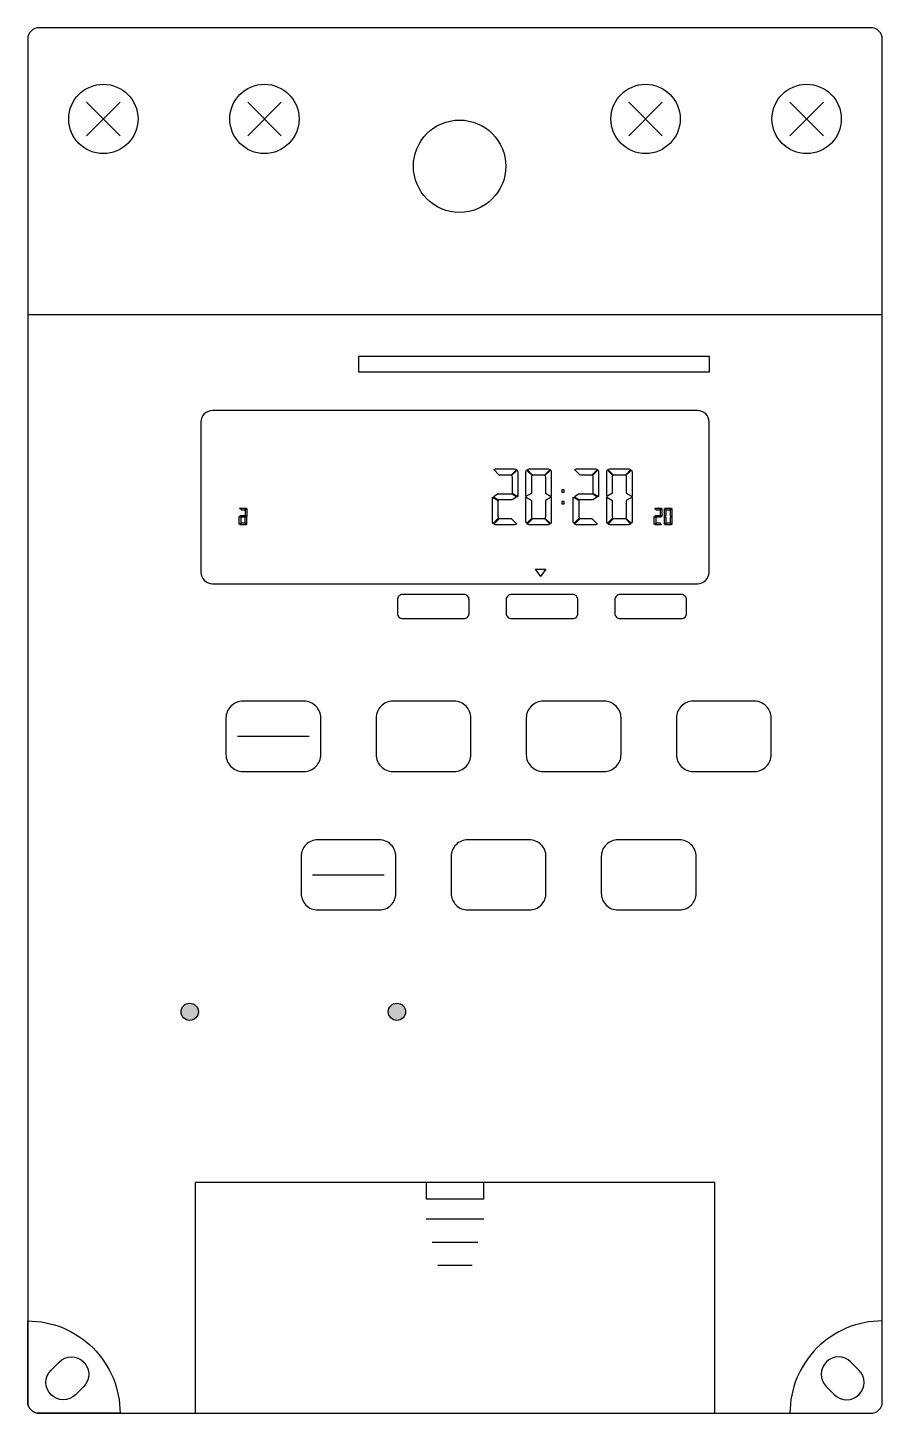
# Model space of a CAD drawing. Header units: millimetres. Extents: x -37 to 37, y -60 to 60.
import ezdxf

# ---------------------------------------------------------------- set-up
doc = ezdxf.new("R2010")
doc.units = ezdxf.units.MM

msp = doc.modelspace()

# ---------------------------------------------------------------- hatches: boundary and pattern name
h = msp.add_hatch(color=1)
h.set_gradient(color1=(252, 84, 87), color2=(252, 49, 52), one_color=1, tint=0.59, name='INVCYLINDER')
edge = h.paths.add_edge_path()
edge.add_arc((-22.97, -25.23), 0.75, 0, 360)
h = msp.add_hatch(color=1)
h.set_gradient(color1=(252, 84, 87), color2=(252, 49, 52), one_color=1, tint=0.59, name='INVCYLINDER')
edge = h.paths.add_edge_path()
edge.add_arc((-5.03, -25.23), 0.75, 0, 360)

# ---------------------------------------------------------------- linework, layer by layer
for p, q in [((-29, 50.65), (-31.9, 53.54)), ((-29, 53.54), (-31.9, 50.65)), ((-15.05, 53.54), (-17.95, 50.65)), ((-15.05, 50.65), (-17.95, 53.54)), ((15.05, 53.54), (17.95, 50.65)), ((15.05, 50.65), (17.95, 53.54)), ((29, 50.65), (31.9, 53.54)), ((29, 53.54), (31.9, 50.65)), ((-37, 35.16), (37, 35.16)), ((3.83, 21.25), (3.35, 21.73)), ((4.86, 21.25), (5.34, 21.73)), ((4.9, 21.21), (5.38, 21.69)), ((6.68, 21.21), (6.2, 21.69)), ((6.72, 21.25), (6.24, 21.73)), ((7.75, 21.25), (8.24, 21.73)), ((7.79, 21.21), (8.27, 21.69)), ((10.83, 21.25), (10.35, 21.73)), ((11.86, 21.25), (12.34, 21.73)), ((11.9, 21.21), (12.38, 21.69)), ((13.68, 21.21), (13.2, 21.69)), ((13.72, 21.25), (13.24, 21.73)), ((14.75, 21.25), (15.24, 21.73)), ((14.79, 21.21), (15.27, 21.69)), ((3.24, 19.35), (3.75, 19.06)), ((3.75, 19.63), (3.34, 19.37)), ((3.34, 19.37), (3.75, 19.12)), ((4.94, 19.69), (5.44, 19.4)), ((4.94, 19.63), (5.35, 19.37)), ((5.35, 19.37), (4.94, 19.12)), ((6.64, 19.69), (6.14, 19.4)), ((6.14, 19.35), (6.64, 19.06)), ((7.83, 19.69), (8.34, 19.4)), ((8.34, 19.35), (7.83, 19.06)), ((10.24, 19.35), (10.75, 19.06)), ((10.75, 19.63), (10.34, 19.37)), ((10.34, 19.37), (10.75, 19.12)), ((11.94, 19.69), (12.44, 19.4)), ((11.94, 19.63), (12.35, 19.37)), ((12.35, 19.37), (11.94, 19.12)), ((13.64, 19.69), (13.14, 19.4)), ((13.14, 19.35), (13.64, 19.06)), ((14.83, 19.69), (15.34, 19.4)), ((15.34, 19.35), (14.83, 19.06)), ((-18.5, 18.24), (-18.65, 18.38)), ((-18.19, 18.24), (-18.05, 18.38)), ((-18.18, 18.23), (-18.04, 18.37)), ((17.43, 18.24), (17.29, 18.38)), ((17.74, 18.24), (17.89, 18.38)), ((17.76, 18.23), (17.9, 18.37)), ((18.29, 18.23), (18.15, 18.37)), ((18.3, 18.24), (18.16, 18.38)), ((18.61, 18.24), (18.76, 18.38)), ((18.62, 18.23), (18.77, 18.37)), ((-18.68, 17.67), (-18.53, 17.58)), ((-18.52, 17.13), (-18.66, 16.98)), ((-18.53, 17.75), (-18.65, 17.68)), ((-18.65, 17.68), (-18.53, 17.6)), ((-18.5, 17.11), (-18.64, 16.96)), ((-18.19, 17.11), (-18.05, 16.97)), ((-18.18, 17.13), (-18.04, 16.98)), ((-18.17, 17.77), (-18.02, 17.68)), ((-18.17, 17.75), (-18.05, 17.68)), ((-18.05, 17.68), (-18.17, 17.6)), ((-18.02, 17.67), (-18.17, 17.58)), ((3.78, 17.55), (3.3, 17.07)), ((3.84, 17.49), (3.36, 17.01)), ((4.86, 17.5), (5.34, 17.01)), ((6.67, 17.55), (6.19, 17.07)), ((6.73, 17.49), (6.25, 17.01)), ((7.75, 17.5), (8.24, 17.01)), ((7.79, 17.53), (8.27, 17.05)), ((10.78, 17.55), (10.3, 17.07)), ((10.84, 17.49), (10.36, 17.01)), ((11.86, 17.5), (12.34, 17.01)), ((13.67, 17.55), (13.19, 17.07)), ((13.73, 17.49), (13.25, 17.01)), ((14.75, 17.5), (15.24, 17.01)), ((14.79, 17.53), (15.27, 17.05)), ((17.26, 17.67), (17.41, 17.58)), ((17.42, 17.13), (17.28, 16.98)), ((17.41, 17.75), (17.29, 17.68)), ((17.29, 17.68), (17.41, 17.6)), ((17.44, 17.11), (17.29, 16.96)), ((17.74, 17.11), (17.89, 16.97)), ((17.77, 17.77), (17.92, 17.68)), ((17.77, 17.75), (17.89, 17.68)), ((17.89, 17.68), (17.77, 17.6)), ((18.28, 17.77), (18.13, 17.68)), ((18.13, 17.67), (18.28, 17.58)), ((18.29, 17.13), (18.14, 16.98)), ((18.31, 17.11), (18.16, 16.96)), ((18.61, 17.11), (18.76, 16.97)), ((18.62, 17.12), (18.77, 16.98)), ((18.64, 17.77), (18.79, 17.68)), ((18.79, 17.67), (18.64, 17.58)), ((-18.83, -1.37), (-12.62, -1.37)), ((-12.33, -13.37), (-6.12, -13.37)), ((-2.49, -43.17), (2.49, -43.17)), ((-1.99, -45.17), (1.99, -45.17)), ((-1.49, -47.17), (1.49, -47.17))]:
    msp.add_line(p, q)
at = {"color": 253}
msp.add_line((6.93, 13.11), (7.39, 12.48), dxfattribs=at)
for points in [[(-36, -60), (36, -60, 0.414214), (37, -59), (37, 59, 0.414214), (36, 60), (-36, 60, 0.414214), (-37, 59), (-37, -59, 0.414214)], [(-21, 11.85), (21, 11.85, 0.414214), (22, 12.85), (22, 25.85, 0.414214), (21, 26.85), (-21, 26.85, 0.414214), (-22, 25.85), (-22, 12.85, 0.414214)], [(-29, -60), (-29, -60), (-36, -60, -0.414214), (-37, -59), (-37, -52), (-37, -52, -0.414214)], [(29, -60), (29, -60), (36, -60, 0.414214), (37, -59), (37, -52), (37, -52, 0.414214)]]:
    msp.add_lwpolyline(points, format="xyb", close=True)
at = {"color": 5}
msp.add_lwpolyline([(-8.35, 30.2), (22.05, 30.2), (22.05, 31.52), (-8.35, 31.52)], close=True, dxfattribs=at)
for points in [[(3.35, 21.73, -0.173003), (3.52, 21.8), (5.16, 21.8, -0.173003), (5.34, 21.73)], [(5.38, 21.69, -0.173003), (5.44, 21.52), (5.44, 19.4)], [(6.14, 19.4), (6.14, 21.52, -0.173003), (6.2, 21.69, -0.173003)], [(6.24, 21.73, -0.173003), (6.42, 21.8), (8.06, 21.8, -0.173003), (8.23, 21.73)], [(8.27, 21.69, -0.173003), (8.34, 21.52), (8.34, 19.4)], [(10.35, 21.73, -0.173003), (10.52, 21.8), (12.16, 21.8, -0.173003), (12.34, 21.73)], [(12.38, 21.69, -0.173003), (12.44, 21.52), (12.44, 19.4)], [(13.14, 19.4), (13.14, 21.52, -0.173003), (13.2, 21.69, -0.173003)], [(13.24, 21.73, -0.173003), (13.42, 21.8), (15.06, 21.8, -0.173003), (15.23, 21.73)], [(15.27, 21.69, -0.173003), (15.34, 21.52), (15.34, 19.4)], [(3.83, 21.25, -0.161906), (3.94, 21.29), (4.74, 21.29, -0.161906), (4.86, 21.25)], [(4.9, 21.21, -0.161906), (4.94, 21.1), (4.94, 19.69)], [(6.64, 19.69), (6.64, 21.1, -0.161906), (6.68, 21.21, -0.161906)], [(6.72, 21.25, -0.161906), (6.84, 21.29), (7.64, 21.29, -0.161906), (7.75, 21.25)], [(7.79, 21.21, -0.161906), (7.83, 21.1), (7.83, 19.69)], [(10.83, 21.25, -0.161906), (10.94, 21.29), (11.74, 21.29, -0.161906), (11.86, 21.25)], [(11.9, 21.21, -0.161906), (11.94, 21.1), (11.94, 19.69)], [(13.64, 19.69), (13.64, 21.1, -0.161906), (13.68, 21.21, -0.161906)], [(13.72, 21.25, -0.161906), (13.84, 21.29), (14.64, 21.29, -0.161906), (14.75, 21.25)], [(14.79, 21.21, -0.161906), (14.83, 21.1), (14.83, 19.69)], [(3.3, 17.07, -0.160054), (3.24, 17.23), (3.24, 19.35)], [(6.19, 17.07, -0.160054), (6.14, 17.23), (6.14, 19.35)], [(8.34, 19.35), (8.34, 17.23, -0.173003), (8.27, 17.05, -0.173003)], [(10.3, 17.07, -0.160054), (10.24, 17.23), (10.24, 19.35)], [(13.19, 17.07, -0.160054), (13.14, 17.23), (13.14, 19.35)], [(15.34, 19.35), (15.34, 17.23, -0.173003), (15.27, 17.05, -0.173003)], [(-18.65, 18.38, -0.173003), (-18.59, 18.4), (-18.1, 18.4, -0.173003), (-18.05, 18.38)], [(-18.5, 18.24, -0.161906), (-18.47, 18.25), (-18.23, 18.25, -0.161906), (-18.19, 18.24)], [(-18.18, 18.23, -0.161906), (-18.17, 18.19), (-18.17, 17.77)], [(-18.04, 18.37, -0.173003), (-18.02, 18.32), (-18.02, 17.68)], [(3.78, 17.55, -0.143329), (3.75, 17.65), (3.75, 19.06)], [(6.67, 17.55, -0.143329), (6.64, 17.65), (6.64, 19.06)], [(7.83, 19.06), (7.83, 17.65, -0.161678), (7.79, 17.53, -0.161678)], [(10.78, 17.55, -0.143329), (10.75, 17.65), (10.75, 19.06)], [(13.67, 17.55, -0.143329), (13.64, 17.65), (13.64, 19.06)], [(14.83, 19.06), (14.83, 17.65, -0.161678), (14.79, 17.53, -0.161678)], [(17.29, 18.38, -0.173003), (17.34, 18.4), (17.84, 18.4, -0.173003), (17.89, 18.38)], [(17.43, 18.24, -0.161906), (17.47, 18.25), (17.71, 18.25, -0.161906), (17.74, 18.24)], [(17.76, 18.23, -0.161906), (17.77, 18.19), (17.77, 17.77)], [(17.9, 18.37, -0.173003), (17.92, 18.32), (17.92, 17.68)], [(18.13, 17.68), (18.13, 18.32, -0.173003), (18.15, 18.37, -0.173003)], [(18.16, 18.38, -0.173003), (18.21, 18.4), (18.7, 18.4, -0.173003), (18.76, 18.38)], [(18.28, 17.77), (18.28, 18.19, -0.161906), (18.29, 18.23, -0.161906)], [(18.3, 18.24, -0.161906), (18.34, 18.25), (18.58, 18.25, -0.161906), (18.61, 18.24)], [(18.62, 18.23, -0.161906), (18.64, 18.19), (18.64, 17.77)], [(18.77, 18.37, -0.173003), (18.79, 18.32), (18.79, 17.68)], [(-18.66, 16.98, -0.160054), (-18.68, 17.03), (-18.68, 17.67)], [(-18.05, 16.97, -0.173003), (-18.1, 16.95), (-18.59, 16.95, -0.160054), (-18.64, 16.96, -0.160054)], [(-18.52, 17.13, -0.143329), (-18.53, 17.16), (-18.53, 17.58)], [(-18.19, 17.11, -0.162278), (-18.23, 17.1), (-18.47, 17.1, -0.143329), (-18.5, 17.11, -0.143329)], [(-18.18, 17.13, 0.143329), (-18.17, 17.16), (-18.17, 17.58)], [(-18.04, 16.98, 0.160054), (-18.02, 17.03), (-18.02, 17.67)], [(5.34, 17.02, -0.173003), (5.16, 16.95), (3.52, 16.95, -0.160054), (3.36, 17.01, -0.160054)], [(4.86, 17.5, -0.162278), (4.74, 17.46), (3.94, 17.46, -0.143329), (3.84, 17.49, -0.143329)], [(8.23, 17.02, -0.173003), (8.06, 16.95), (6.42, 16.95, -0.160054), (6.25, 17.01, -0.160054)], [(7.75, 17.5, -0.162278), (7.64, 17.46), (6.84, 17.46, -0.143329), (6.73, 17.49, -0.143329)], [(12.34, 17.02, -0.173003), (12.16, 16.95), (10.52, 16.95, -0.160054), (10.36, 17.01, -0.160054)], [(11.86, 17.5, -0.162278), (11.74, 17.46), (10.94, 17.46, -0.143329), (10.84, 17.49, -0.143329)], [(15.23, 17.02, -0.173003), (15.06, 16.95), (13.42, 16.95, -0.160054), (13.25, 17.01, -0.160054)], [(14.75, 17.5, -0.162278), (14.64, 17.46), (13.84, 17.46, -0.143329), (13.73, 17.49, -0.143329)], [(17.28, 16.98, -0.160054), (17.26, 17.03), (17.26, 17.67)], [(17.89, 16.97, -0.173003), (17.84, 16.95), (17.34, 16.95, -0.160054), (17.29, 16.96, -0.160054)], [(17.42, 17.13, -0.143329), (17.41, 17.16), (17.41, 17.58)], [(17.74, 17.11, -0.162278), (17.71, 17.1), (17.47, 17.1, -0.143329), (17.44, 17.11, -0.143329)], [(18.14, 16.98, -0.160054), (18.13, 17.03), (18.13, 17.67)], [(18.76, 16.97, -0.173003), (18.7, 16.95), (18.21, 16.95, -0.160054), (18.16, 16.96, -0.160054)], [(18.29, 17.13, -0.143329), (18.28, 17.16), (18.28, 17.58)], [(18.61, 17.11, -0.162278), (18.58, 17.1), (18.34, 17.1, -0.143329), (18.31, 17.11, -0.143329)], [(18.64, 17.58), (18.64, 17.16, -0.161678), (18.62, 17.12, -0.161678)], [(18.79, 17.67), (18.79, 17.03, -0.173003), (18.77, 16.98, -0.173003)]]:
    msp.add_lwpolyline(points, format="xyb")
for points in [[(3.75, 19.63), (4.94, 19.63)], [(3.95, 19.63), (4.74, 19.63)], [(10.75, 19.63), (11.94, 19.63)], [(10.95, 19.63), (11.74, 19.63)], [(4.94, 19.12), (3.75, 19.12)], [(4.74, 19.12), (3.95, 19.12)], [(11.94, 19.12), (10.75, 19.12)], [(11.74, 19.12), (10.95, 19.12)], [(-18.53, 17.75), (-18.17, 17.75)], [(-18.17, 17.6), (-18.53, 17.6)], [(-18.47, 17.75), (-18.23, 17.75)], [(-18.23, 17.6), (-18.47, 17.6)], [(17.41, 17.75), (17.77, 17.75)], [(17.77, 17.6), (17.41, 17.6)], [(17.47, 17.75), (17.71, 17.75)], [(17.71, 17.6), (17.47, 17.6)]]:
    msp.add_lwpolyline(points)
for points in [[(9.24, 19.77), (9.44, 19.77), (9.44, 19.97), (9.24, 19.97)], [(9.24, 18.77), (9.44, 18.77), (9.44, 18.97), (9.24, 18.97)], [(9.24, 18.77), (9.44, 18.77), (9.44, 18.97), (9.24, 18.97)], [(-22.5, -40), (-22.5, -60), (22.5, -60), (22.5, -40)], [(-2.49, -41.42), (2.49, -41.42), (2.49, -40), (-2.49, -40)]]:
    msp.add_lwpolyline(points, close=True)
at = {"color": 253}
msp.add_lwpolyline([(6.93, 13.11), (7.86, 13.11), (7.39, 12.48)], dxfattribs=at)
for points in [[(-4.54, 8.83), (0.77, 8.83, 0.414214), (1.22, 9.28), (1.22, 10.46, 0.414214), (0.77, 10.91), (-4.54, 10.91, 0.414214), (-4.99, 10.46), (-4.99, 9.28, 0.414214)], [(4.88, 8.83), (10.19, 8.83, 0.414214), (10.64, 9.28), (10.64, 10.46, 0.414214), (10.19, 10.91), (4.88, 10.91, 0.414214), (4.43, 10.46), (4.43, 9.28, 0.414214)], [(14.29, 8.83), (19.6, 8.83, 0.414214), (20.05, 9.28), (20.05, 10.46, 0.414214), (19.6, 10.91), (14.29, 10.91, 0.414214), (13.84, 10.46), (13.84, 9.28, 0.414214)], [(-34.27, -55.56, -1), (-32.15, -57.68), (-32.86, -58.39, -1), (-34.98, -56.27)], [(34.27, -55.56, 1), (32.15, -57.68), (32.86, -58.39, 1), (34.98, -56.27)]]:
    msp.add_lwpolyline(points, format="xyb", close=True, dxfattribs=at)
at = {"color": 5}
for points in [[(-18.38, -4.41), (-13.07, -4.41, 0.414214), (-11.62, -2.96), (-11.62, 0.22, 0.414214), (-13.07, 1.67), (-18.38, 1.67, 0.414214), (-19.83, 0.22), (-19.83, -2.96, 0.414214)], [(-5.38, -4.41), (-0.07, -4.41, 0.414214), (1.38, -2.96), (1.38, 0.22, 0.414214), (-0.07, 1.67), (-5.38, 1.67, 0.414214), (-6.83, 0.22), (-6.83, -2.96, 0.414214)], [(7.62, -4.41), (12.93, -4.41, 0.414214), (14.38, -2.96), (14.38, 0.22, 0.414214), (12.93, 1.67), (7.62, 1.67, 0.414214), (6.17, 0.22), (6.17, -2.96, 0.414214)], [(20.62, -4.41), (25.93, -4.41, 0.414214), (27.38, -2.96), (27.38, 0.22, 0.414214), (25.93, 1.67), (20.62, 1.67, 0.414214), (19.17, 0.22), (19.17, -2.96, 0.414214)], [(-11.88, -16.41), (-6.57, -16.41, 0.414214), (-5.12, -14.96), (-5.12, -11.78, 0.414214), (-6.57, -10.33), (-11.88, -10.33, 0.414214), (-13.33, -11.78), (-13.33, -14.96, 0.414214)], [(1.12, -16.41), (6.43, -16.41, 0.414214), (7.88, -14.96), (7.88, -11.78, 0.414214), (6.43, -10.33), (1.12, -10.33, 0.414214), (-0.33, -11.78), (-0.33, -14.96, 0.414214)], [(14.12, -16.41), (19.43, -16.41, 0.414214), (20.88, -14.96), (20.88, -11.78, 0.414214), (19.43, -10.33), (14.12, -10.33, 0.414214), (12.67, -11.78), (12.67, -14.96, 0.414214)]]:
    msp.add_lwpolyline(points, format="xyb", close=True, dxfattribs=at)
for centre, radius in [((-30.45, 52.1), 3), ((-16.5, 52.1), 3), ((16.5, 52.1), 3), ((30.45, 52.1), 3), ((0.4, 48), 4)]:
    msp.add_circle(centre, radius)
at = {"color": 1}
for centre in [(-22.97, -25.23), (-5.03, -25.23)]:
    msp.add_circle(centre, 0.75, dxfattribs=at)

doc.saveas('drawing.dxf')
